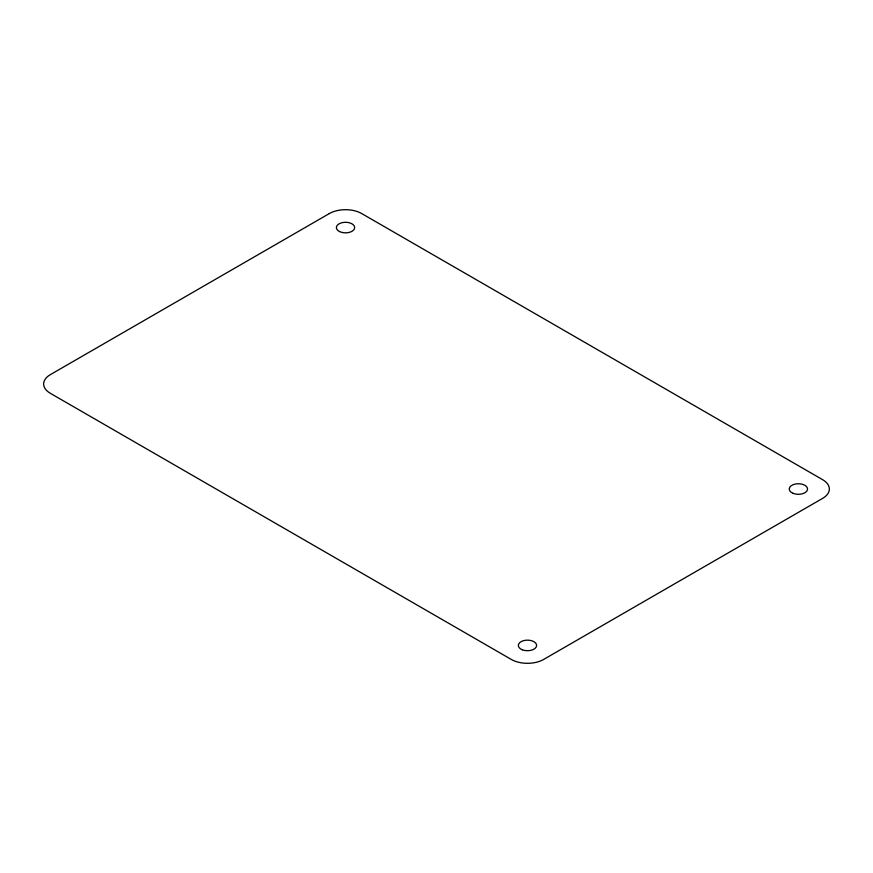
<?xml version="1.0" encoding="UTF-8"?>
<svg xmlns="http://www.w3.org/2000/svg" width="873" height="873" viewBox="0 0 873 873"><rect width="100%" height="100%" fill="white"/><g stroke="black" fill="none" stroke-linecap="round" stroke-linejoin="round"><path stroke-width="1.31" d="M329.35 213.558L50.35 374.637A22.873 13.204 0 0 0 50.35 393.308L511.305 659.442A22.873 13.204 0 0 0 543.65 659.442L822.65 498.363A22.873 13.204 0 0 0 822.65 479.692L361.695 213.558A22.873 13.204 0 0 0 329.35 213.558M339.499 231.541A9.145 5.282 0 0 0 354.503 228.584A9.145 5.282 0 0 0 342.565 222.571A9.145 5.282 0 0 0 339.499 231.541M522.327 649.796A9.145 5.282 0 0 0 536.6 645.834A9.145 5.282 0 0 0 523.505 640.673A9.145 5.282 0 0 0 522.327 649.796M793.011 493.3A9.145 5.282 0 0 0 807.492 489.578A9.145 5.282 0 0 0 794.67 484.199A9.145 5.282 0 0 0 793.011 493.3"/></g></svg>
